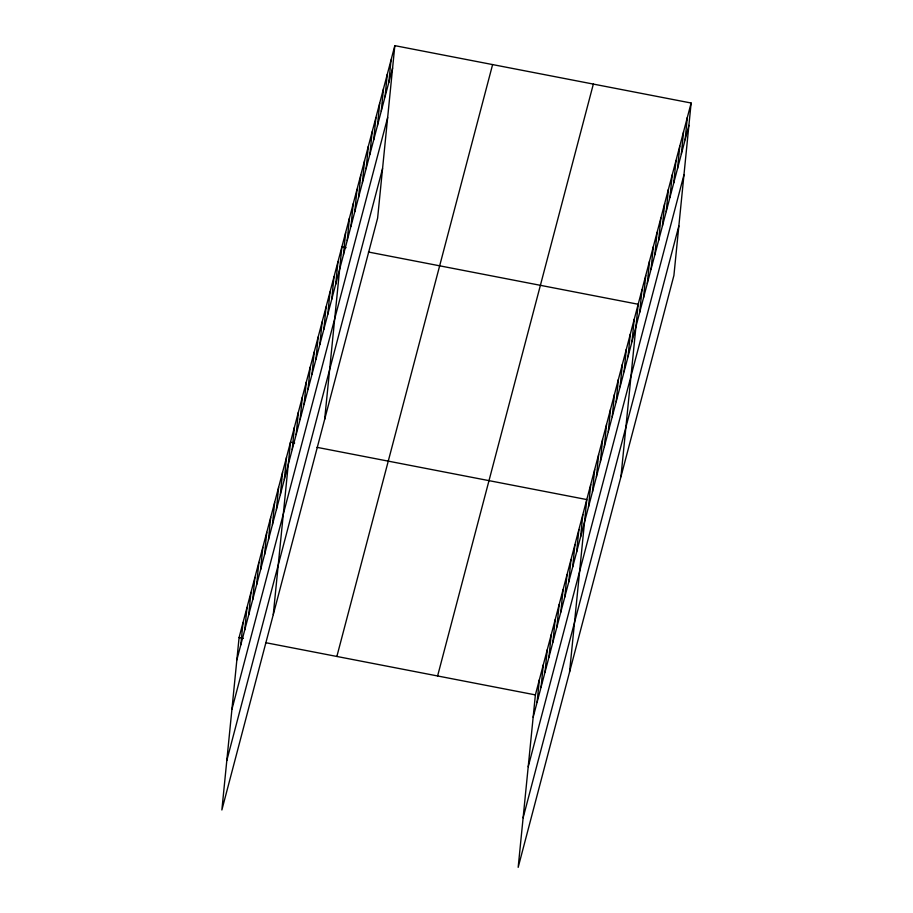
<?xml version="1.0" encoding="UTF-8"?>
<svg xmlns="http://www.w3.org/2000/svg" width="913" height="913" viewBox="0 0 913 913"><rect width="100%" height="100%" fill="white"/><g stroke="black" fill="none" stroke-linecap="round" stroke-linejoin="round"><path stroke-width="1.37" d="M394.827 45.65L239.092 637.525L221.87 809.979L377.617 218.104L394.827 45.65L691.13 103.021L673.908 275.475L518.173 867.35L535.383 694.896L691.13 103.021M240.804 644.863L243.041 622.506M244.764 629.844L246.989 607.476M248.713 614.814L250.949 592.457M252.673 599.795L254.898 577.427M256.621 584.765L258.858 562.408M260.582 569.746L262.807 547.378M264.53 554.716L266.767 532.359M268.479 539.686L270.716 517.329M272.439 524.667L274.665 502.31M276.388 509.637L278.625 487.28M280.348 494.618L282.574 472.261M284.297 479.587L286.534 457.23M273.272 614.666L290.482 442.212L294.671 443.022M292.206 449.538L294.431 427.181M296.154 434.52L298.391 412.162M300.115 419.489L302.34 397.132M304.063 404.47L306.3 382.113M308.023 389.44L310.249 367.083M311.972 374.421L314.209 352.064M315.921 359.391L318.158 337.034M319.881 344.372L322.106 322.015M323.83 329.342L326.067 306.985M327.79 314.323L330.015 291.966M331.739 299.293L333.975 276.936M335.699 284.274L337.924 261.917M324.663 419.341L341.884 246.887L346.073 247.697M343.425 254.875L345.662 232.518M347.214 240.496L349.439 218.139M350.991 226.127L353.228 203.77M354.78 211.748L357.006 189.39M358.558 197.379L360.795 175.022M362.347 182.999L364.572 160.642M366.124 168.631L368.35 146.274M369.902 154.251L372.139 131.894M373.691 139.883L375.916 117.526M377.468 125.503L379.705 103.146M381.257 111.135L383.483 88.778M385.035 96.755L387.272 74.398M388.812 82.387L391.049 60.03M537.106 702.234L539.332 679.877M541.055 687.204L543.292 664.847M545.015 672.185L547.241 649.828M548.964 657.155L551.19 634.797M552.913 642.136L555.15 619.767M556.873 627.105L559.098 604.748M560.822 612.087L563.059 589.718M564.782 597.056L567.007 574.699M568.731 582.038L570.967 559.669M572.679 567.007L574.916 544.65M576.639 551.988L578.865 529.62M580.588 536.958L582.825 514.601M569.564 672.025L586.774 499.571L317.028 447.347M588.497 506.909L590.734 484.552M592.457 491.89L594.683 469.522M596.406 476.86L598.643 454.503M600.355 461.83L602.591 439.473M604.315 446.811L606.54 424.454M608.263 431.781L610.5 409.423M612.224 416.762L614.449 394.405M616.172 401.731L618.409 379.374M620.132 386.713L622.358 364.355M624.081 371.682L626.307 349.325M628.03 356.663L630.267 334.306M631.99 341.633L634.215 319.276M620.954 476.712L638.176 304.257L368.418 252.022M639.728 312.235L641.953 289.877M643.505 297.866L645.742 275.509M647.283 283.487L649.52 261.129M651.072 269.118L653.297 246.761M654.849 254.738L657.086 232.381M658.638 240.37L660.864 218.013M662.416 225.99L664.653 203.633M666.205 211.622L668.43 189.265M669.982 197.242L672.219 174.885M673.76 182.874L675.997 160.517M677.549 168.494L679.774 146.137M681.326 154.126L683.563 131.769M685.115 139.746L687.341 117.389M236.855 659.894L392.601 68.007M231.913 709.424L387.66 117.537M226.823 760.449L382.558 168.574M336.863 656.458L492.609 64.583M437.601 675.962L593.347 84.087M533.146 717.253L688.893 125.378M528.205 766.783L683.951 174.908M523.115 817.82L678.861 225.933M239.092 637.525L243.28 638.347M265.626 642.672L535.383 694.896"/></g></svg>
